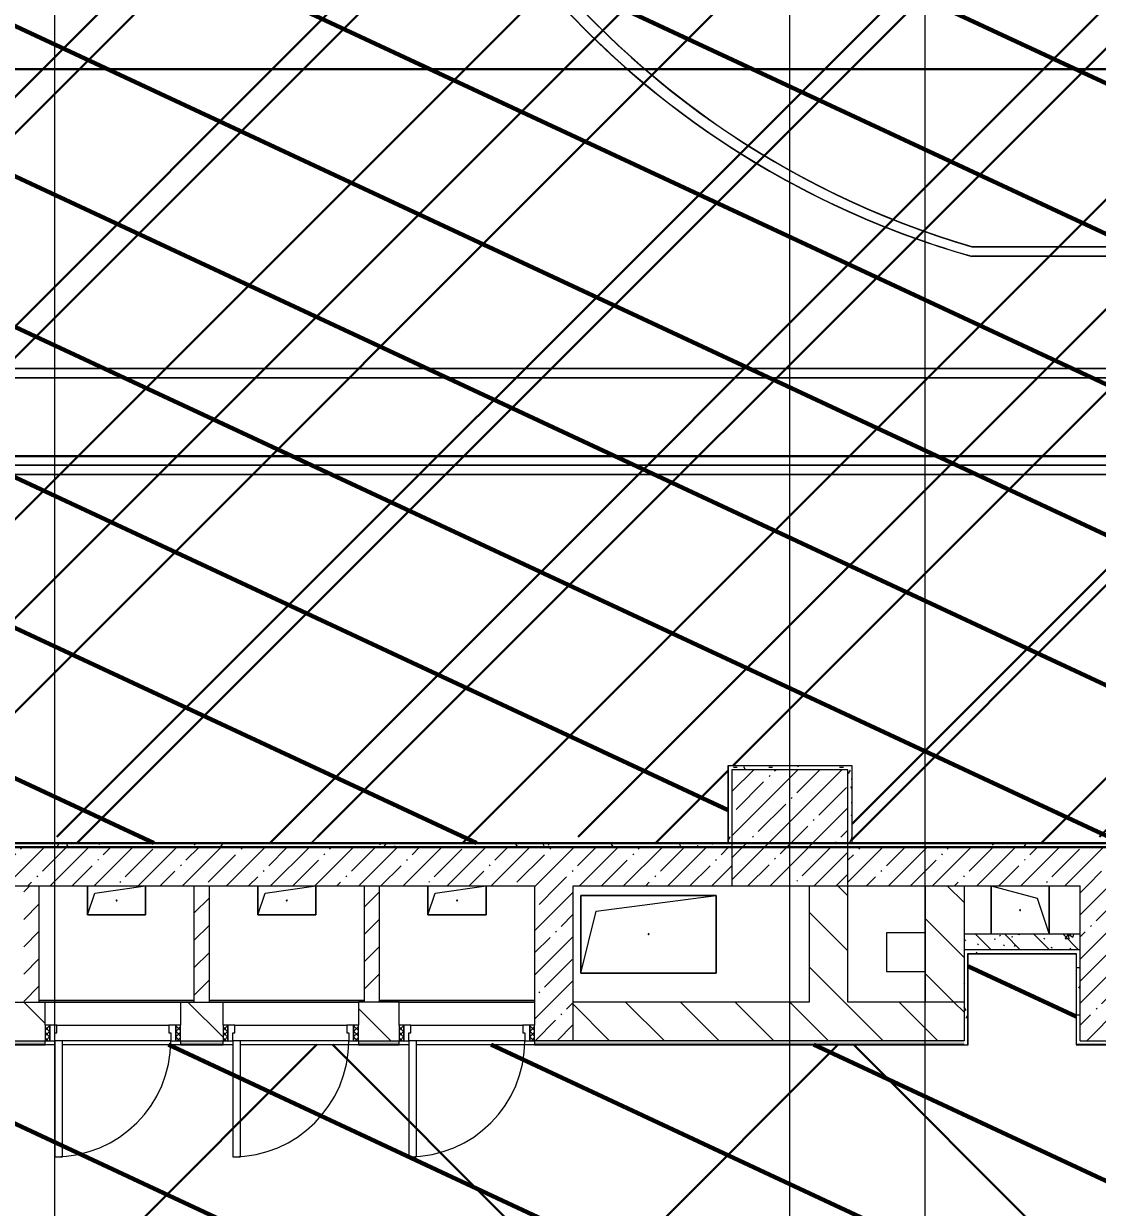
# Model space of a CAD drawing. Header units: millimetres. Extents: x -164500 to 426394, y -23753 to 102118.
# Drawn here: x 205271 to 210821, y 10038 to 16155 of the extents above; entities that cross this region are included whole.
import ezdxf
from ezdxf import colors
from ezdxf.entities.mleader import LeaderData, LeaderLine
from ezdxf.math import Vec2, Vec3

# ---------------------------------------------------------------- set-up
doc = ezdxf.new("R2010")
doc.units = ezdxf.units.MM
doc.linetypes.add('Осевая', pattern=[6350, 1270, -952.5, 3175, -952.5])
for name, color, linetype, lineweight in [('0) шлифовка', 5, 'Continuous', 60), ('5.1) Л-4  Линолеум спортзал', 140, 'Continuous', 30), ('5.3) Л-7 Линолеум 4 вып', 230, 'Continuous', 30), ('5.3) Линолем обрезка', 100, 'Continuous', 30), ('9.1) Рулон', 30, 'Continuous', 30), ('A-DOOR-2', 7, 'Continuous', 5), ('A-DOOR-FRAM-2', 7, 'Continuous', 5), ('A-FLOR', 7, 'Continuous', 9), ('A-GENM', 7, 'Continuous', 9), ('A-WALL', 7, 'Continuous', 5), ('I-WALL', 7, 'Continuous', 5), ('S-COLS', 7, 'Continuous', 9), ('S-COLS-1', 7, 'Continuous', 5), ('Оси', 7, 'Continuous', 9), ('Оси-2', 7, 'Осевая', 9)]:
    doc.layers.add(name, color=color, linetype=linetype, lineweight=lineweight)
for name, color, linetype in [('2) защита вин плитк', 6, 'Continuous'), ('3.2.1) Нал-ой пол 4 вып', 3, 'Continuous'), ('3.2.2) Нал-ой пол 4 вып', 3, 'Continuous')]:
    doc.layers.add(name, color=color, linetype=linetype)
for name, color, linetype, lineweight, true_color in [('A-DOOR-1', 7, 'Continuous', 5, 0xc0c0c0), ('A-DOOR-FRAM-1', 7, 'Continuous', 5, 0xc0c0c0), ('A-WALL-1', 9, 'Continuous', 5, 0x808080), ('A-WALL-FNSH-1', 9, 'Continuous', 5, 0x808080)]:
    doc.layers.add(name, color=color, linetype=linetype, lineweight=lineweight, true_color=true_color)
doc.styles.add('СПДС', font='ГОСТ тип А.ttf', dxfattribs={"width": 0.9})
pattern_1 = [(135, (148772.12, -0.94), (-141.42136, -141.42136), [])]
pattern_2 = [(45, (148772.12, -0.94), (-114.04925, 114.04925), []), (45, (148886.17, -0.94), (-114.04925, 114.04925), [201.612, -40.322, 6.706, -33.617])]
pattern_3 = [(45, (148772.12, -0.94), (-70.71068, 70.71068), [])]
pattern_4 = [(0, (148772.123, -0.94), (243.84, 60.96), [20.117, -162.763, 20.117, -162.763, -975.36]), (0, (148772.123, -0.94), (243.84, 60.96), [-365.76, 20.117, -345.643, 20.117, -162.763, -426.72]), (0, (148772.123, -0.94), (243.84, 60.96), [-914.4, 20.117, -101.803, 20.117, -284.683]), (120, (148863.563, 29.54), (-174.71291, 180.691634), [20.117, -162.763, 20.117, -162.763, -975.36]), (120, (148863.563, 29.54), (-174.71291, 180.691634), [-365.76, 20.117, -345.643, 20.117, -162.763, -426.72]), (120, (148863.563, 29.54), (-174.71291, 180.691634), [-914.4, 20.117, -101.803, 20.117, -284.683]), (240, (148894.043, 151.46), (-69.12709, -241.651634), [20.117, -162.763, 20.117, -162.763, -975.36]), (240, (148894.043, 151.46), (-69.12709, -241.651634), [-365.76, 20.117, -345.643, 20.117, -162.763, -426.72]), (240, (148894.043, 151.46), (-69.12709, -241.651634), [-914.4, 20.117, -101.803, 20.117, -284.683])]
pattern_5 = [(45, (148903.1, 14959), (-1347.04, 1347.04), [])]
pattern_6 = [(45, (205553.1, 26879), (-1347.04, 1347.04), [])]

# ---------------------------------------------------------------- blocks, each defined once
blk = doc.blocks.new('BSC_Колонна _Прямоугольная - 600х600-V316-Объем проектирования 2 этажа')
at = {"layer": 'S-COLS-1'}
h = blk.add_hatch(dxfattribs=at)
h.set_pattern_fill('FP_69', color=256, style=0, pattern_type=2)
h.set_pattern_definition([(45, (-60460, -12000), (-114.04925, 114.04925), []), (45, (-60345.95, -12000), (-114.04925, 114.04925), [201.613, -40.323, 6.706, -33.617])])
h.paths.add_polyline_path([(208, -300), (300, -300), (300, 300), (-300, 300), (-300, -300)])
for p, q in [((300, 300), (-300, 300)), ((-300, 300), (-300, -300)), ((300, -300), (300, 300)), ((-300, -300), (300, -300))]:
    blk.add_line(p, q, dxfattribs=at)
blk = doc.blocks.new('GM_Отверстие прямоугольное _в плите_ - Отверстие-21619835-Объем проектирования 2 этажа')
at = {"layer": 'A-GENM'}
for p, q in [((-125, 150), (125, 150)), ((125, 150), (-125, 150)), ((-62.5, 87.5), (125, 150)), ((-125, -150), (-62.5, 87.5)), ((125, -150), (-125, -150)), ((-125, -150), (125, -150))]:
    blk.add_line(p, q, dxfattribs=at)
for start, end in [(360, 180), (180, 360)]:
    blk.add_arc((0, 0), 2.5, start, end, dxfattribs=at)
blk = doc.blocks.new('GM_Отверстие прямоугольное _в плите_ - Отверстие-21620300-Объем проектирования 2 этажа')
at = {"layer": 'A-GENM'}
for p, q in [((-150, -75), (-150, 75)), ((-150, 75), (-150, -75)), ((-112.5, 37.5), (150, 75)), ((150, 75), (150, -75)), ((150, -75), (150, 75)), ((-150, -75), (-112.5, 37.5)), ((150, -75), (-150, -75)), ((-150, -75), (150, -75))]:
    blk.add_line(p, q, dxfattribs=at)
for start, end in [(360, 180), (180, 360)]:
    blk.add_arc((0, 0), 2.5, start, end, dxfattribs=at)
blk = doc.blocks.new('GM_Отверстие прямоугольное _в плите_ - Отверстие-21982021-Объем проектирования 2 этажа')
at = {"layer": 'A-GENM'}
for p, q in [((-350, -200), (-350, 200)), ((-350, 200), (350, 200)), ((350, 200), (-350, 200)), ((-350, 200), (-350, -200)), ((-270, 120), (350, 200)), ((350, 200), (350, -200)), ((350, -200), (350, 200)), ((-350, -200), (-270, 120)), ((350, -200), (-350, -200)), ((-350, -200), (350, -200))]:
    blk.add_line(p, q, dxfattribs=at)
for start, end in [(360, 180), (180, 360)]:
    blk.add_arc((0, 0), 2.5, start, end, dxfattribs=at)
blk = doc.blocks.new('*U1715')
at = {"layer": '5.3) Линолем обрезка'}
blk.add_lwpolyline([(-10250, 0), (10250, 0)], dxfattribs=at)
blk = doc.blocks.new('*U1716')
at = {"layer": '5.3) Линолем обрезка', "color": 0, "linetype": 'ByBlock', "lineweight": -2, "transparency": 16777216}
for p in [(0, 4000), (0, 2000), (0, 0)]:
    blk.add_blockref('*U1715', p, dxfattribs=at)

msp = doc.modelspace()

# ---------------------------------------------------------------- hatches: boundary and pattern name
at = {"layer": '0) шлифовка', "true_color": 0x2776bb}
h = msp.add_hatch(dxfattribs=at)
h.set_pattern_fill('ANSI31', color=152, scale=222, angle=110)
h.set_pattern_definition([(155, (205553.1, 26879), (-297.882, -638.81), [])])
h.paths.add_polyline_path([(215311.123, 26479), (214911.123, 26479), (209553.123, 26479), (208932.123, 26479), (208911.623, 26479), (208911.123, 26479), (203552.123, 26479), (203532.123, 26479), (202911.123, 26479), (197553.41, 26479), (196911.123, 26479), (191553.123, 26480), (191553.123, 26479), (191173.123, 26479), (191173.123, 23321), (191553.123, 23321), (191553.123, 22679), (191173.123, 22679), (191173.123, 17321), (191553.123, 17321), (191553.123, 16679), (191173.123, 16679), (191173.123, 12321), (191553.123, 12321), (191553.123, 11921), (194007.836, 11921), (196911.123, 11921), (196911.123, 12321), (197553.123, 12321), (197553.123, 11921), (202911.123, 11921), (202911.123, 12321), (203553.123, 12321), (203553.123, 11921), (208911.123, 11921), (208911.123, 12321), (209553.123, 12321), (209553.123, 11921), (214911.123, 11921), (214911.123, 12321), (215311.123, 12321), (215311.123, 15175), (215311.123, 16679), (214911.123, 16679), (214911.123, 17321), (215311.123, 17321), (215311.123, 22679), (214911.123, 22679), (214911.123, 23321), (215311.123, 23321), (215311.123, 24050)])
h = msp.add_hatch(dxfattribs=at)
h.set_pattern_fill('ANSI31', color=152, scale=222, angle=110)
h.set_pattern_definition([(155, (148903.1, 14959), (-297.8825, -638.811), [])])
h.paths.add_polyline_path([(224231.123, 10682.29), (223453.123, 10682.29), (223453.123, 10722.29), (224231.123, 10722.29), (224231.123, 10879), (222787.313, 10879), (222787.313, 10868.5), (222281.123, 10868.5), (222202.123, 10868.5), (222202.123, 10835), (222157.123, 10835), (222157.123, 10868.5), (215723.623, 10868.5), (215563.123, 10868.5), (215068.123, 10868.5), (210711.123, 10879), (210711.123, 10900), (210722.91, 11349), (210153.123, 11349), (210153.123, 10879), (210152.123, 10879), (210132.123, 10879), (207912.123, 10879), (196011.836, 10879), (196011.836, 10900), (193553.836, 10900), (193553.836, 10879), (191173.123, 10879), (191173.123, 10209), (187533.123, 10209), (187533.123, 10130), (187533.123, 7921), (188333.123, 7921), (188403.123, 7921), (188403.123, 8725), (188443.123, 8725), (188443.123, 7921), (189658.123, 7921), (189658.123, 8230), (189698.123, 8230), (189698.123, 7921), (197272.123, 7921), (197272.123, 8725), (197312.123, 8725), (197312.123, 7921), (198527.123, 7921), (198527.123, 8230), (198567.123, 8230), (198567.123, 7921), (206273.123, 7921), (206273.123, 8725), (206313.123, 8725), (206313.123, 7921), (207528.123, 7921), (207528.123, 8230), (207568.123, 8230), (207568.123, 7921), (214052.123, 7921), (214727.123, 7921), (220852.123, 7921), (221077.123, 7921), (223501.123, 7921), (223501.123, 8301), (224231.123, 8301), (224231.123, 9352.29), (224231.123, 9422.29), (223953.123, 9422.29), (223953.123, 9462.29), (224231.123, 9462.29)])
at = {"layer": '2) защита вин плитк'}
h = msp.add_hatch(dxfattribs=at)
h.set_pattern_fill('ANSI31', color=256, scale=600)
h.set_pattern_definition(pattern_6)
h.paths.add_polyline_path([(215311.123, 26479), (214911.123, 26479), (209553.123, 26479), (208932.123, 26479), (208911.623, 26479), (208911.123, 26479), (203552.123, 26479), (203532.123, 26479), (202911.123, 26479), (197553.41, 26479), (196911.123, 26479), (191553.123, 26480), (191553.123, 26479), (191173.123, 26479), (191173.123, 23321), (191553.123, 23321), (191553.123, 22679), (191173.123, 22679), (191173.123, 17321), (191553.123, 17321), (191553.123, 16679), (191173.123, 16679), (191173.123, 12321), (191553.123, 12321), (191553.123, 11921), (194007.836, 11921), (196911.123, 11921), (196911.123, 12321), (197553.123, 12321), (197553.123, 11921), (202911.123, 11921), (202911.123, 12321), (203553.123, 12321), (203553.123, 11921), (208911.123, 11921), (208911.123, 12321), (209553.123, 12321), (209553.123, 11921), (214911.123, 11921), (214911.123, 12321), (215311.123, 12321), (215311.123, 15175), (215311.123, 16679), (214911.123, 16679), (214911.123, 17321), (215311.123, 17321), (215311.123, 22679), (214911.123, 22679), (214911.123, 23321), (215311.123, 23321), (215311.123, 24050)])
h = msp.add_hatch(dxfattribs=at)
h.set_pattern_fill('ANSI31', color=256, scale=600)
h.set_pattern_definition(pattern_5)
h.paths.add_polyline_path([(224231.123, 10682.29), (223453.123, 10682.29), (223453.123, 10722.29), (224231.123, 10722.29), (224231.123, 10879), (222787.313, 10879), (222787.313, 10868.5), (222281.123, 10868.5), (222202.123, 10868.5), (222202.123, 10835), (222157.123, 10835), (222157.123, 10868.5), (215723.623, 10868.5), (215563.123, 10868.5), (215068.123, 10868.5), (210711.123, 10879), (210711.123, 10900), (210722.91, 11349), (210153.123, 11349), (210153.123, 10879), (210152.123, 10879), (210132.123, 10879), (207912.123, 10879), (196011.836, 10879), (196011.836, 10900), (193553.836, 10900), (193553.836, 10879), (191173.123, 10879), (191173.123, 10209), (187533.123, 10209), (187533.123, 10130), (187533.123, 7921), (188333.123, 7921), (188403.123, 7921), (188403.123, 8725), (188443.123, 8725), (188443.123, 7921), (189658.123, 7921), (189658.123, 8230), (189698.123, 8230), (189698.123, 7921), (197272.123, 7921), (197272.123, 8725), (197312.123, 8725), (197312.123, 7921), (198527.123, 7921), (198527.123, 8230), (198567.123, 8230), (198567.123, 7921), (206273.123, 7921), (206273.123, 8725), (206313.123, 8725), (206313.123, 7921), (207528.123, 7921), (207528.123, 8230), (207568.123, 8230), (207568.123, 7921), (214052.123, 7921), (214727.123, 7921), (220852.123, 7921), (221077.123, 7921), (223501.123, 7921), (223501.123, 8301), (224231.123, 8301), (224231.123, 9352.29), (224231.123, 9422.29), (223953.123, 9422.29), (223953.123, 9462.29), (224231.123, 9462.29)])
at = {"layer": '3.2.1) Нал-ой пол 4 вып'}
h = msp.add_hatch(dxfattribs=at)
h.set_pattern_fill('ANSI31', color=256, scale=600)
h.set_pattern_definition(pattern_6)
h.paths.add_polyline_path([(215311.123, 26479), (214911.123, 26479), (209553.123, 26479), (208932.123, 26479), (208911.623, 26479), (208911.123, 26479), (203552.123, 26479), (203532.123, 26479), (202911.123, 26479), (197553.41, 26479), (196911.123, 26479), (191553.123, 26480), (191553.123, 26479), (191173.123, 26479), (191173.123, 23321), (191553.123, 23321), (191553.123, 22679), (191173.123, 22679), (191173.123, 17321), (191553.123, 17321), (191553.123, 16679), (191173.123, 16679), (191173.123, 12321), (191553.123, 12321), (191553.123, 11921), (194007.836, 11921), (196911.123, 11921), (196911.123, 12321), (197553.123, 12321), (197553.123, 11921), (202911.123, 11921), (202911.123, 12321), (203553.123, 12321), (203553.123, 11921), (208911.123, 11921), (208911.123, 12321), (209553.123, 12321), (209553.123, 11921), (214911.123, 11921), (214911.123, 12321), (215311.123, 12321), (215311.123, 15175), (215311.123, 16679), (214911.123, 16679), (214911.123, 17321), (215311.123, 17321), (215311.123, 22679), (214911.123, 22679), (214911.123, 23321), (215311.123, 23321), (215311.123, 24050)])
at = {"layer": '3.2.2) Нал-ой пол 4 вып'}
h = msp.add_hatch(dxfattribs=at)
h.set_pattern_fill('ANSI31', color=256, scale=600)
h.set_pattern_definition(pattern_5)
h.paths.add_polyline_path([(224231.123, 10682.29), (223453.123, 10682.29), (223453.123, 10722.29), (224231.123, 10722.29), (224231.123, 10879), (222787.313, 10879), (222787.313, 10868.5), (222281.123, 10868.5), (222202.123, 10868.5), (222202.123, 10835), (222157.123, 10835), (222157.123, 10868.5), (215723.623, 10868.5), (215563.123, 10868.5), (215068.123, 10868.5), (210711.123, 10879), (210711.123, 10900), (210722.91, 11349), (210153.123, 11349), (210153.123, 10879), (210152.123, 10879), (210132.123, 10879), (207912.123, 10879), (196011.836, 10879), (196011.836, 10900), (193553.836, 10900), (193553.836, 10879), (191173.123, 10879), (191173.123, 10209), (187533.123, 10209), (187533.123, 10130), (187533.123, 7921), (188333.123, 7921), (188403.123, 7921), (188403.123, 8725), (188443.123, 8725), (188443.123, 7921), (189658.123, 7921), (189658.123, 8230), (189698.123, 8230), (189698.123, 7921), (197272.123, 7921), (197272.123, 8725), (197312.123, 8725), (197312.123, 7921), (198527.123, 7921), (198527.123, 8230), (198567.123, 8230), (198567.123, 7921), (206273.123, 7921), (206273.123, 8725), (206313.123, 8725), (206313.123, 7921), (207528.123, 7921), (207528.123, 8230), (207568.123, 8230), (207568.123, 7921), (214052.123, 7921), (214727.123, 7921), (220852.123, 7921), (221077.123, 7921), (223501.123, 7921), (223501.123, 8301), (224231.123, 8301), (224231.123, 9352.29), (224231.123, 9422.29), (223953.123, 9422.29), (223953.123, 9462.29), (224231.123, 9462.29)])
at = {"layer": '5.1) Л-4  Линолеум спортзал'}
h = msp.add_hatch(dxfattribs=at)
h.set_pattern_fill('ANSI31', color=256, scale=300)
h.set_pattern_definition([(45, (205553.1, 26879), (-673.52, 673.52), [])])
h.paths.add_polyline_path([(215311.123, 26510.116), (214911.123, 26478.058), (214911.123, 26878.058), (209553.123, 26878.058), (209553.123, 26479.058), (208932.123, 26510.116), (208911.623, 26510.116), (208911.123, 26878.058), (203552.123, 26878.058), (203532.123, 26510.116), (202932.123, 26499.059), (202911.123, 26878.058), (197553.41, 26878.058), (197553.41, 26499.059), (196911.123, 26478.059), (196911.123, 26877.558), (191553.123, 26878.558), (191553.123, 26510.116), (191173.123, 26510.116), (191173.123, 23352.116), (191553.123, 23352.116), (191553.123, 22710.116), (191173.123, 22710.116), (191173.123, 17352.116), (191553.123, 17352.116), (191553.123, 16710.116), (191173.123, 16710.116), (191173.123, 12352.116), (191553.123, 12352.116), (191553.123, 11952.116), (194007.836, 11952.116), (196911.123, 11952.116), (196911.123, 12352.116), (197553.123, 12352.116), (197553.123, 11952.116), (202911.123, 11952.116), (202911.123, 12352.116), (203553.123, 12352.116), (203553.123, 11952.116), (208911.123, 11952.116), (208911.123, 12352.116), (209553.123, 12352.116), (209553.123, 11952.116), (214911.123, 11952.116), (214911.123, 12352.116), (215311.123, 12352.116), (215311.123, 15206.116), (215311.123, 16710.116), (214911.123, 16710.116), (214911.123, 17352.116), (215311.123, 17352.116), (215311.123, 22710.116), (214911.123, 22710.116), (214911.123, 23352.116), (215311.123, 23352.116), (215311.123, 24081.116)])
at = {"layer": '5.3) Л-7 Линолеум 4 вып'}
h = msp.add_hatch(dxfattribs=at)
h.set_pattern_fill('ANSI37', color=256, scale=600)
h.set_pattern_definition([(45, (148903.1, 14959), (-1347.04, 1347.04), []), (135, (148903.1, 14959), (-1347.04, -1347.04), [])])
h.paths.add_polyline_path([(224231.123, 10682.29), (223453.123, 10682.29), (223453.123, 10722.29), (224231.123, 10722.29), (224231.123, 10879), (222787.313, 10879), (222787.313, 10868.5), (222281.123, 10868.5), (222202.123, 10868.5), (222202.123, 10835), (222157.123, 10835), (222157.123, 10868.5), (215723.623, 10868.5), (215563.123, 10868.5), (215068.123, 10868.5), (210711.123, 10879), (210711.123, 10900), (210722.91, 11349), (210153.123, 11349), (210153.123, 10879), (210152.123, 10879), (210132.123, 10879), (207912.123, 10879), (196011.836, 10879), (196011.836, 10900), (193553.836, 10900), (193553.836, 10879), (191173.123, 10879), (191173.123, 10209), (187533.123, 10209), (187533.123, 10130), (187533.123, 7921), (188333.123, 7921), (188403.123, 7921), (188403.123, 8725), (188443.123, 8725), (188443.123, 7921), (189658.123, 7921), (189658.123, 8230), (189698.123, 8230), (189698.123, 7921), (197272.123, 7921), (197272.123, 8725), (197312.123, 8725), (197312.123, 7921), (198527.123, 7921), (198527.123, 8230), (198567.123, 8230), (198567.123, 7921), (206273.123, 7921), (206273.123, 8725), (206313.123, 8725), (206313.123, 7921), (207528.123, 7921), (207528.123, 8230), (207568.123, 8230), (207568.123, 7921), (214052.123, 7921), (214727.123, 7921), (220852.123, 7921), (221077.123, 7921), (223501.123, 7921), (223501.123, 8301), (224231.123, 8301), (224231.123, 9352.29), (224231.123, 9422.29), (223953.123, 9422.29), (223953.123, 9462.29), (224231.123, 9462.29)])
at = {"layer": '5.3) Линолем обрезка', "transparency": 33554646}
h = msp.add_hatch(dxfattribs=at)
h.set_pattern_fill('ANSI31', color=5, scale=222)
h.set_pattern_definition([(45, (205553.1, 26879), (-498.404, 498.404), [])])
h.paths.add_polyline_path([(211673.123, 13920.058), (191173.123, 13920.058), (191173.123, 12320.058), (191553.123, 12320.058), (191553.123, 11920.058), (196911.123, 11920.058), (196911.123, 12320.058), (197553.123, 12320.058), (197553.123, 11920.058), (202911.123, 11920.058), (202911.123, 12320.058), (203553.123, 12320.058), (203553.123, 11920.058), (208911.123, 11920.058), (208911.123, 12320.058), (209553.123, 12320.058), (209553.123, 11920.058), (211673.123, 11920.058)])
h.paths.add_polyline_path([(211673.123, 15920.058), (191173.123, 15920.058), (191173.123, 13920.058), (211673.123, 13920.058)])
h.paths.add_polyline_path([(211673.123, 17920.058), (191173.123, 17920.058), (191173.123, 17320.058), (191553.123, 17320.058), (191553.123, 16678.058), (191173.123, 16678.058), (191173.123, 15920.058), (211673.123, 15920.058)])
h.paths.add_polyline_path([(211673.123, 19920.058), (191173.123, 19920.058), (191173.123, 17920.058), (211673.123, 17920.058)])
h.paths.add_polyline_path([(211673.123, 21920.058), (191173.123, 21920.058), (191173.123, 19920.058), (211673.123, 19920.058)])
h.paths.add_polyline_path([(211673.123, 23920.058), (191173.123, 23920.058), (191173.123, 23320.058), (191553.123, 23320.058), (191553.123, 22678.059), (191173.123, 22678.059), (191173.123, 21920.058), (211673.123, 21920.058)])
h.paths.add_polyline_path([(211673.123, 25920.058), (191173.123, 25920.058), (191173.123, 23920.058), (211673.123, 23920.058)])
h.paths.add_polyline_path([(211673.123, 26878.058), (209553.123, 26878.058), (209553.123, 26528.058), (209553.123, 26478.058), (208932.123, 26478.058), (208912.123, 26478.058), (208911.123, 26478.058), (208911.123, 26479.058), (208911.123, 26499.058), (208911.123, 26878.058), (203553.123, 26878.058), (203553.123, 26499.059), (203553.123, 26479.059), (203553.123, 26478.059), (203532.123, 26478.059), (202911.123, 26478.059), (202911.123, 26528.059), (202911.123, 26878.058), (197553.41, 26878.058), (197553.41, 26528.059), (197553.41, 26478.059), (196911.123, 26478.059), (196911.123, 26878.058), (191553.123, 26878.058), (191553.123, 26478.058), (191173.123, 26478.058), (191173.123, 25920.058), (211673.123, 25920.058)])
at = {"layer": 'A-DOOR-2'}
h = msp.add_hatch(dxfattribs=at)
h.set_pattern_fill('FP_121', color=256, angle=180, style=0, pattern_type=2)
h.set_pattern_definition([(315, (203793.212, 10834.374), (14.14214, 14.14214), []), (45, (203793.212, 10834.374), (-14.14214, 14.14214), [])])
h.paths.add_polyline_path([(205382.123, 10899.059), (205407.123, 10899.059), (205407.123, 10979.059), (205382.123, 10979.059), (205382.123, 10951.966)])
h = msp.add_hatch(dxfattribs=at)
h.set_pattern_fill('FP_121', color=256, angle=180, style=0, pattern_type=2)
h.set_pattern_definition([(315, (204713.212, 10834.374), (14.14214, 14.14214), []), (45, (204713.212, 10834.374), (-14.14214, 14.14214), [])])
h.paths.add_polyline_path([(206302.123, 10899.059), (206327.123, 10899.059), (206327.123, 10979.059), (206302.123, 10979.059), (206302.123, 10951.966)])
h = msp.add_hatch(dxfattribs=at)
h.set_pattern_fill('FP_121', color=256, angle=180, style=0, pattern_type=2)
h.set_pattern_definition([(315, (205623.212, 10834.374), (14.14214, 14.14214), []), (45, (205623.212, 10834.374), (-14.14214, 14.14214), [])])
h.paths.add_polyline_path([(207212.123, 10899.059), (207237.123, 10900.512), (207237.123, 10979.059), (207212.123, 10979.059), (207212.123, 10916.914)])
at = {"layer": 'A-DOOR-FRAM-2'}
h = msp.add_hatch(dxfattribs=at)
h.set_pattern_fill('FP_122', color=256, angle=180, style=0, pattern_type=2)
h.set_pattern_definition([(225, (205916.007, 10834.374), (14.1421, -14.1421), []), (315, (205916.007, 10834.374), (14.1421, 14.1421), [])])
h.paths.add_polyline_path([(206082.123, 10899.059), (206082.123, 10979.059), (206057.123, 10979.059), (206057.123, 10899.059)])
h = msp.add_hatch(dxfattribs=at)
h.set_pattern_fill('FP_122', color=256, angle=180, style=0, pattern_type=2)
h.set_pattern_definition([(225, (206836.007, 10834.374), (14.1421, -14.1421), []), (315, (206836.007, 10834.374), (14.1421, 14.1421), [])])
h.paths.add_polyline_path([(207002.123, 10899.059), (207002.123, 10979.059), (206977.123, 10979.059), (206977.123, 10899.059)])
h = msp.add_hatch(dxfattribs=at)
h.set_pattern_fill('FP_122', color=256, angle=180, style=0, pattern_type=2)
h.set_pattern_definition([(225, (207746.007, 10834.374), (14.1421, -14.1421), []), (315, (207746.007, 10834.374), (14.1421, 14.1421), [])])
h.paths.add_polyline_path([(207912.123, 10899.059), (207912.123, 10979.059), (207887.123, 10979.059), (207887.123, 10899.059)])
at = {"layer": 'I-WALL'}
h = msp.add_hatch(dxfattribs=at)
h.set_pattern_fill('FP_191', color=256, style=0, pattern_type=2)
h.set_pattern_definition(pattern_4)
h.paths.add_polyline_path([(208932.123, 11919.058), (208932.123, 12319.058), (208912.123, 12318.984), (208912.123, 11919.058)])
h = msp.add_hatch(dxfattribs=at)
h.set_pattern_fill('FP_191', color=256, style=0, pattern_type=2)
h.set_pattern_definition(pattern_4)
h.paths.add_polyline_path([(208939.74, 12299.058), (209552.123, 12299.058), (209552.123, 12319.058), (208932.123, 12319.058), (208932.123, 12299.058)])
h = msp.add_hatch(dxfattribs=at)
h.set_pattern_fill('FP_191', color=256, style=0, pattern_type=2)
h.set_pattern_definition(pattern_4)
h.paths.add_polyline_path([(209532.123, 11899.058), (209552.123, 11900.54), (209552.123, 11919.058), (209533.616, 11900.551)])
h.paths.add_polyline_path([(209532.123, 11899.058), (209552.123, 11920.058), (209552.123, 12299.058), (209532.123, 12299.058), (209532.123, 11900.671)])
h = msp.add_hatch(dxfattribs=at)
h.set_pattern_fill('FP_1', color=256, style=0, pattern_type=2)
h.set_pattern_definition(pattern_2)
h.paths.add_polyline_path([(209932.123, 11699.058), (214932.123, 11699.058), (214932.123, 11899.058), (209532.123, 11898.984), (209532.123, 11699.058), (209866.743, 11699.058)])
h.paths.add_polyline_path([(208871.158, 11699.058), (208932.123, 11699.058), (208932.123, 11899.058), (203532.123, 11899.058), (203532.123, 11699.058), (208112.123, 11699.058)])
h = msp.add_hatch(dxfattribs=at)
h.set_pattern_fill('FP_191', color=256, style=0, pattern_type=2)
h.set_pattern_definition(pattern_4)
h.paths.add_polyline_path([(204534.752, 11899.058), (208932.123, 11899.058), (208911.123, 11919.058), (203553.123, 11919.058), (203552.123, 11899.058), (204472.123, 11899.058)])
h.paths.add_polyline_path([(208932.123, 11899.058), (208932.123, 11919.058), (208912.123, 11919.058)])
h = msp.add_hatch(dxfattribs=at)
h.set_pattern_fill('FP_191', color=256, style=0, pattern_type=2)
h.set_pattern_definition(pattern_4)
h.paths.add_polyline_path([(214932.123, 11899.058), (214932.123, 11919.058), (214914.119, 11917.063)])
h.paths.add_polyline_path([(214932.123, 11899.058), (214911.123, 11919.058), (209552.123, 11919.058), (209552.123, 11899.058), (214778.422, 11899.058)])
h = msp.add_hatch(dxfattribs=at)
h.set_pattern_fill('FP_22', color=256, style=0, pattern_type=2)
h.set_pattern_definition(pattern_3)
h.paths.add_polyline_path([(205351.363, 11099.059), (205351.363, 11699.058), (205271.363, 11699.058), (205271.363, 11099.059)])
h = msp.add_hatch(dxfattribs=at)
h.set_pattern_fill('FP_22', color=256, style=0, pattern_type=2)
h.set_pattern_definition(pattern_3)
h.paths.add_polyline_path([(206231.363, 11099.059), (206231.363, 11699.058), (206151.363, 11699.058), (206151.363, 11099.059)])
h = msp.add_hatch(dxfattribs=at)
h.set_pattern_fill('FP_22', color=256, style=0, pattern_type=2)
h.set_pattern_definition(pattern_3)
h.paths.add_polyline_path([(207111.363, 11099.059), (207111.363, 11699.058), (207031.363, 11699.058), (207031.363, 11099.059)])
h = msp.add_hatch(dxfattribs=at)
h.set_pattern_fill('FP_1', color=256, style=0, pattern_type=2)
h.set_pattern_definition(pattern_2)
h.paths.add_polyline_path([(208112.123, 10899.059), (208112.123, 11699.058), (207912.123, 11699.058), (207912.123, 10899.059)])
h = msp.add_hatch(dxfattribs=at)
h.set_pattern_fill('FP_23', color=256, style=0, pattern_type=2)
h.set_pattern_definition(pattern_1)
h.paths.add_polyline_path([(209332.123, 11099.059), (209532.123, 11099.059), (209532.123, 11699.058), (209332.123, 11699.058), (209332.123, 11199.059)])
h = msp.add_hatch(dxfattribs=at)
h.set_pattern_fill('FP_23', color=256, style=0, pattern_type=2)
h.set_pattern_definition(pattern_1)
h.paths.add_polyline_path([(209991.929, 11099.059), (210132.123, 11099.059), (210132.123, 11699.058), (209932.123, 11699.058), (209932.123, 11099.059)])
h = msp.add_hatch(dxfattribs=at)
h.set_pattern_fill('FP_1', color=256, style=0, pattern_type=2)
h.set_pattern_definition(pattern_2)
h.paths.add_polyline_path([(210732.123, 10899.059), (210932.123, 10899.059), (210932.123, 11699.058), (210732.123, 11699.058), (210732.123, 11099.059)])
h = msp.add_hatch(dxfattribs=at)
h.set_pattern_fill('FP_41', color=256, style=0, pattern_type=2)
h.set_pattern_definition([(135, (148772.12, -0.94), (-150.8683, -150.8683), [213.36, -35.56, 7.112, -35.56]), (135, (148772.12, 149.83), (-150.8683, -150.8683), []), (50, (148772.12, -0.94), (255.0577, -22.3145), [26.67, -293.37]), (355, (148772.12, -0.94), (-49.3404, 267.4791), [21.336, -234.696]), (100.451, (148793.38, -2.8), (205.7195, 245.1636), [22.666, -249.326]), (46.184, (148772.12, 70.18), (379.511, -58.86), [40.005, -440.055]), (96.636, (148803.75, 65.27), (332.3634, 346.399), [33.999, -373.989]), (351.184, (148772.12, 70.18), (332.3669, 346.3953), [32.004, -352.044]), (21, (148807.68, 52.4), (212.2602, -143.1711), [26.67, -293.37]), (326, (148807.68, 52.4), (86.5224, 257.8632), [21.336, -234.696]), (71.451, (148825.37, 40.47), (298.78395, 114.6901), [22.666, -249.326]), (37.5, (148772.12, -0.94), (4.32385, 118.37751), [6.706, -225.146, 6.706, -231.546, -235.585]), (37.5, (148772.12, -0.94), (4.32385, 118.37751), [-470.103, 6.706, -228.879]), (7.5, (148772.12, -0.94), (93.54758, 140.2533), [6.706, -129.134, 6.706, -219.812, -89.789]), (7.5, (148772.12, -0.94), (93.54758, 140.2533), [-362.356, 6.706, -83.083]), (327.5, (148692.82, -0.94), (189.82734, -8.02019), [6.706, -82.194, 6.706, -270.662, -368.046]), (327.5, (148692.82, -0.94), (189.82734, -8.02019), [-366.268, 6.706, -361.34]), (317.5, (148657.26, -0.94), (207.38114, 35.59764), [6.706, -108.864, 6.706, -177.495, -261.366]), (317.5, (148657.26, -0.94), (207.38114, 35.59764), [-299.771, 6.706, -254.66])])
h.paths.add_polyline_path([(210132.123, 11369.058), (210732.123, 11369.058), (210732.123, 11449.058), (210132.123, 11449.058)])
h = msp.add_hatch(dxfattribs=at)
h.set_pattern_fill('FP_191', color=256, style=0, pattern_type=2)
h.set_pattern_definition(pattern_4)
h.paths.add_polyline_path([(210132.123, 11369.058), (210152.123, 11349.058), (210152.123, 11369.058)])
h.paths.add_polyline_path([(210152.123, 10879.059), (210151.171, 11349.058), (210132.123, 11366.3), (210132.123, 10879.059)])
h = msp.add_hatch(dxfattribs=at)
h.set_pattern_fill('FP_191', color=256, style=0, pattern_type=2)
h.set_pattern_definition(pattern_4)
h.paths.add_polyline_path([(210152.123, 11349.058), (210711.123, 11349.058), (210732.123, 11369.058), (210152.123, 11369.058), (210152.123, 11361.728)])
h.paths.add_polyline_path([(210712.123, 11349.058), (210732.123, 11349.058), (210732.123, 11369.058), (210723.234, 11360.17)])
h = msp.add_hatch(dxfattribs=at)
h.set_pattern_fill('FP_191', color=256, style=0, pattern_type=2)
h.set_pattern_definition(pattern_4)
h.paths.add_polyline_path([(210732.123, 10899.059), (210732.123, 11349.058), (210712.123, 11349.023), (210712.123, 10899.059)])
h = msp.add_hatch(dxfattribs=at)
h.set_pattern_fill('FP_23', color=256, style=0, pattern_type=2)
h.set_pattern_definition(pattern_1)
h.paths.add_polyline_path([(209732.123, 10899.059), (209932.123, 10899.059), (209932.123, 11099.059), (208112.123, 11099.059), (208112.123, 10899.059), (209593.892, 10899.059)])
h.paths.add_polyline_path([(197307.408, 10899.059), (200482.123, 10899.059), (200482.123, 11099.059), (196032.836, 11099.059), (196032.836, 10899.059)])
h.paths.add_polyline_path([(200682.123, 10899.059), (204272.123, 10899.059), (204272.123, 11099.059), (200682.123, 11099.059)])
h.paths.add_polyline_path([(205172.123, 10899.059), (205382.123, 10899.059), (205382.123, 11099.059), (205172.123, 11099.059), (205172.123, 10939.756)])
h.paths.add_polyline_path([(206082.123, 10899.059), (206302.123, 10899.059), (206302.123, 11099.059), (206082.123, 11099.059), (206082.123, 10979.059)])
h.paths.add_polyline_path([(207212.123, 10899.059), (207212.123, 11099.059), (207002.123, 11099.059), (207002.123, 10899.059)])
h = msp.add_hatch(dxfattribs=at)
h.set_pattern_fill('FP_23', color=256, style=0, pattern_type=2)
h.set_pattern_definition(pattern_1)
h.paths.add_polyline_path([(209932.123, 10899.059), (210132.123, 10899.059), (210132.123, 11099.059), (209932.123, 11099.059), (209932.123, 11038.021)])
h = msp.add_hatch(dxfattribs=at)
h.set_pattern_fill('FP_191', color=256, style=0, pattern_type=2)
h.set_pattern_definition(pattern_4)
h.paths.add_polyline_path([(209732.123, 10879.059), (210132.123, 10879.059), (210132.123, 10899.059), (207912.123, 10899.059), (207912.123, 10879.059), (209593.892, 10879.059)])
h.paths.add_polyline_path([(207111.363, 10879.059), (207212.123, 10879.059), (207212.123, 10899.059), (207002.123, 10899.059), (207002.123, 10879.059), (207031.363, 10879.059)])
h.paths.add_polyline_path([(206302.123, 10879.059), (206302.123, 10899.059), (206082.123, 10899.059), (206082.123, 10879.059), (206231.363, 10879.059)])
h.paths.add_polyline_path([(201643.814, 10879.059), (204472.123, 10879.059), (204472.123, 10899.059), (196012.836, 10899.059), (196012.836, 10879.059), (200911.202, 10879.059)])
h.paths.add_polyline_path([(205172.123, 10879.059), (205382.123, 10879.059), (205382.123, 10899.059), (205172.123, 10899.059)])
h = msp.add_hatch(dxfattribs=at)
h.set_pattern_fill('FP_191', color=256, style=0, pattern_type=2)
h.set_pattern_definition(pattern_4)
h.paths.add_polyline_path([(212032.123, 10879.059), (215532.123, 10879.059), (215532.122, 10899.058), (210712.123, 10898.254), (210712.123, 10879.059), (211952.123, 10879.059)])

# ---------------------------------------------------------------- linework, layer by layer
at = {"layer": '5.3) Линолем обрезка'}
msp.add_lwpolyline([(191152.123, 11899.058), (215332.123, 11899.058), (215332.123, 26878.058), (191152.123, 26878.058)], close=True, dxfattribs=at)
at = {"layer": 'A-DOOR-1'}
for p, q in [((205472.123, 10899.059), (205432.123, 10899.059)), ((205432.123, 10899.059), (205432.123, 10299.059)), ((205472.123, 10299.059), (205472.123, 10899.059)), ((206392.123, 10899.059), (206352.123, 10899.059)), ((206352.123, 10899.059), (206352.123, 10299.059)), ((206392.123, 10299.059), (206392.123, 10899.059)), ((207302.123, 10899.059), (207262.123, 10899.059)), ((207262.123, 10899.059), (207262.123, 10299.059)), ((207302.123, 10299.059), (207302.123, 10899.059)), ((205432.123, 10299.059), (205472.123, 10299.059)), ((206352.123, 10299.059), (206392.123, 10299.059)), ((207262.123, 10299.059), (207302.123, 10299.059))]:
    msp.add_line(p, q, dxfattribs=at)
for centre in [(205432.123, 10899.059), (206352.123, 10899.059), (207262.123, 10899.059)]:
    msp.add_arc(centre, 600, 270, 0, dxfattribs=at)
at = {"layer": 'A-DOOR-FRAM-1'}
for p, q in [((205407.123, 10979.059), (205382.123, 10979.059)), ((205382.123, 10979.059), (205382.123, 10899.059)), ((205442.123, 10979.059), (205407.123, 10979.059)), ((205407.123, 10979.059), (205407.123, 10899.059)), ((205407.123, 10899.059), (205407.123, 10979.059)), ((205442.123, 10939.059), (205442.123, 10979.059)), ((205442.123, 10979.059), (206022.123, 10979.059)), ((206057.123, 10979.059), (206022.123, 10979.059)), ((206022.123, 10979.059), (206022.123, 10939.059)), ((206057.123, 10899.059), (206057.123, 10979.059)), ((206057.123, 10979.059), (206057.123, 10899.059)), ((206082.123, 10979.059), (206057.123, 10979.059)), ((206082.123, 10899.059), (206082.123, 10979.059)), ((206327.123, 10979.059), (206302.123, 10979.059)), ((206302.123, 10979.059), (206302.123, 10899.059)), ((206362.123, 10979.059), (206327.123, 10979.059)), ((206327.123, 10979.059), (206327.123, 10899.059)), ((206327.123, 10899.059), (206327.123, 10979.059)), ((206362.123, 10939.059), (206362.123, 10979.059)), ((206362.123, 10979.059), (206942.123, 10979.059)), ((206977.123, 10979.059), (206942.123, 10979.059)), ((206942.123, 10979.059), (206942.123, 10939.059)), ((206977.123, 10899.059), (206977.123, 10979.059)), ((206977.123, 10979.059), (206977.123, 10899.059)), ((207002.123, 10979.059), (206977.123, 10979.059)), ((207002.123, 10899.059), (207002.123, 10979.059)), ((207237.123, 10979.059), (207212.123, 10979.059)), ((207212.123, 10979.059), (207212.123, 10899.059)), ((207272.123, 10979.059), (207237.123, 10979.059)), ((207237.123, 10979.059), (207237.123, 10899.059)), ((207237.123, 10899.059), (207237.123, 10979.059)), ((207272.123, 10939.059), (207272.123, 10979.059)), ((207272.123, 10979.059), (207852.123, 10979.059)), ((207887.123, 10979.059), (207852.123, 10979.059)), ((207852.123, 10979.059), (207852.123, 10939.059)), ((207887.123, 10899.059), (207887.123, 10979.059)), ((207887.123, 10979.059), (207887.123, 10899.059)), ((207912.123, 10979.059), (207887.123, 10979.059)), ((207912.123, 10899.059), (207912.123, 10979.059)), ((205382.123, 10899.059), (205407.123, 10899.059)), ((205407.123, 10899.059), (205432.123, 10899.059)), ((205432.123, 10899.059), (205432.123, 10939.059)), ((205432.123, 10939.059), (205442.123, 10939.059)), ((206032.123, 10899.059), (205472.123, 10899.059)), ((206022.123, 10939.059), (206032.123, 10939.059)), ((206032.123, 10939.059), (206032.123, 10899.059)), ((206032.123, 10899.059), (206057.123, 10899.059)), ((206057.123, 10899.059), (206082.123, 10899.059)), ((206302.123, 10899.059), (206327.123, 10899.059)), ((206327.123, 10899.059), (206352.123, 10899.059)), ((206352.123, 10899.059), (206352.123, 10939.059)), ((206352.123, 10939.059), (206362.123, 10939.059)), ((206952.123, 10899.059), (206392.123, 10899.059)), ((206942.123, 10939.059), (206952.123, 10939.059)), ((206952.123, 10939.059), (206952.123, 10899.059)), ((206952.123, 10899.059), (206977.123, 10899.059)), ((206977.123, 10899.059), (207002.123, 10899.059)), ((207212.123, 10899.059), (207237.123, 10899.059)), ((207237.123, 10899.059), (207262.123, 10899.059)), ((207262.123, 10899.059), (207262.123, 10939.059)), ((207262.123, 10939.059), (207272.123, 10939.059)), ((207862.123, 10899.059), (207302.123, 10899.059)), ((207852.123, 10939.059), (207862.123, 10939.059)), ((207862.123, 10939.059), (207862.123, 10899.059)), ((207862.123, 10899.059), (207887.123, 10899.059)), ((207887.123, 10899.059), (207912.123, 10899.059))]:
    msp.add_line(p, q, dxfattribs=at)
at = {"layer": 'A-FLOR'}
for p, q in [((210172.432, 15002.831), (212862.123, 15002.831)), ((210172.432, 15001.889), (212862.123, 15001.889)), ((212862.123, 14952.831), (210172.432, 14952.831)), ((212862.123, 14951.889), (210172.432, 14951.889)), ((212912.123, 14324.384), (193555.75, 14324.384)), ((212912.123, 14323.443), (193555.75, 14323.443)), ((203258.937, 14374.384), (212862.123, 14374.384)), ((203258.937, 14373.443), (212862.123, 14373.443)), ((213412.123, 13824.384), (193055.75, 13824.384)), ((193105.75, 13874.384), (213362.123, 13874.384)), ((193105.75, 13873.443), (213362.123, 13873.443)), ((213412.123, 13823.443), (193055.75, 13823.443)), ((209532.123, 12320), (208932.123, 12320)), ((209532.123, 12319.058), (208932.123, 12319.058)), ((209932.123, 11457), (209732.123, 11457)), ((209732.123, 11457), (209732.123, 11257)), ((209932.123, 11456.059), (209732.123, 11456.059)), ((209732.123, 11456.059), (209732.123, 11256.059)), ((210152.123, 11350), (210711.123, 11350)), ((210152.123, 11349.058), (210711.123, 11349.058)), ((210711.123, 11350), (210711.123, 10900)), ((210711.123, 11349.058), (210711.123, 10899.059)), ((209732.123, 11257), (209932.123, 11257)), ((209732.123, 11256.059), (209932.123, 11256.059)), ((205351.363, 11108), (206151.363, 11108)), ((205351.363, 11107.059), (206151.363, 11107.059)), ((206231.363, 11108), (207031.363, 11108)), ((206231.363, 11107.059), (207031.363, 11107.059)), ((207111.363, 11108), (207912.123, 11108)), ((207111.363, 11107.059), (207912.123, 11107.059)), ((207912.123, 11108), (207912.123, 11100)), ((207912.123, 11107.059), (207912.123, 11099.059))]:
    msp.add_line(p, q, dxfattribs=at)
for centre, radius, start, end in [((211427.107, 19382.831), 4604.249, 105.8133101, 254.1866899), ((211427.107, 19381.889), 4604.249, 105.8133101, 254.1866899), ((211456.647, 19382.831), 4564.385, 106.3411195, 253.6588805), ((211456.647, 19381.889), 4564.385, 106.3411195, 253.6588805), ((211427.107, 19381.889), 4604.249, 197.8048056, 224.512014), ((211456.647, 19382.831), 4564.385, 223.5940313, 250.6523956), ((211456.647, 19381.889), 4564.385, 223.5940313, 250.6523956), ((211427.107, 19382.831), 4604.249, 224.512014, 251.2192223), ((211427.107, 19381.889), 4604.249, 224.512014, 251.2192223), ((211456.647, 19382.831), 4564.385, 250.6523956, 253.6588805), ((211456.647, 19381.889), 4564.385, 250.6523956, 253.6588805), ((211427.107, 19382.831), 4604.249, 251.2192223, 254.1866899), ((211427.107, 19381.889), 4604.249, 251.2192223, 254.1866899)]:
    msp.add_arc(centre, radius, start, end, dxfattribs=at)
at = {"layer": 'A-WALL'}
for p, q in [((208912.123, 12319.058), (208912.123, 11919.058)), ((209552.123, 12319.058), (209552.123, 11919.058)), ((203552.123, 11919.058), (208912.123, 11919.058)), ((209532.123, 11899.058), (214932.123, 11899.058)), ((210152.123, 10878.059), (210152.123, 11349.058)), ((205172.123, 11099.059), (205382.123, 11099.059)), ((206082.123, 11099.059), (206302.123, 11099.059)), ((205172.123, 10899.059), (205382.123, 10899.059)), ((206082.123, 10899.059), (206302.123, 10899.059)), ((207002.123, 10899.059), (207212.123, 10899.059)), ((210132.123, 10899.059), (207912.123, 10899.059)), ((210132.123, 10878.059), (210132.123, 10879.059))]:
    msp.add_line(p, q, dxfattribs=at)
at = {"layer": 'A-WALL-1'}
for p, q in [((209552.123, 12319.058), (208912.123, 12319.058)), ((208932.123, 11899.058), (203532.123, 11899.058)), ((204472.123, 11699.058), (207912.123, 11699.058)), ((205351.363, 11099.059), (205351.363, 11699.058)), ((206151.363, 11699.058), (206151.363, 11099.059)), ((206231.363, 11099.059), (206231.363, 11699.058)), ((207031.363, 11699.058), (207031.363, 11099.059)), ((207111.363, 11099.059), (207111.363, 11699.058)), ((207912.123, 11699.058), (207912.123, 10979.059)), ((208112.123, 10899.059), (208112.123, 11699.058)), ((208112.123, 11699.058), (208932.123, 11699.058)), ((209332.123, 11699.058), (209332.123, 11099.059)), ((209532.123, 11099.059), (209532.123, 11699.058)), ((209532.123, 11699.058), (210732.123, 11699.058)), ((209932.123, 11699.058), (209932.123, 11099.059)), ((210132.123, 11699.058), (210132.123, 10899.059)), ((210732.123, 10899.059), (210732.123, 11699.058)), ((210732.123, 11449.058), (210132.123, 11449.058)), ((210732.123, 11369.058), (210132.123, 11369.058)), ((210711.123, 11349.058), (210712.123, 11349.058)), ((210712.123, 11349.058), (210712.123, 10879.059)), ((205382.123, 10979.059), (205382.123, 11099.059)), ((206082.123, 11099.059), (206082.123, 10979.059)), ((206302.123, 10979.059), (206302.123, 11099.059)), ((207212.123, 11099.059), (207002.123, 11099.059)), ((207002.123, 11099.059), (207002.123, 10979.059)), ((207212.123, 10979.059), (207212.123, 11099.059)), ((209332.123, 11099.059), (208112.123, 11099.059)), ((210132.123, 11099.059), (209532.123, 11099.059)), ((205382.123, 10879.059), (205382.123, 10899.059)), ((206082.123, 10899.059), (206082.123, 10879.059)), ((206302.123, 10879.059), (206302.123, 10899.059)), ((207002.123, 10899.059), (207002.123, 10879.059)), ((207212.123, 10879.059), (207212.123, 10899.059)), ((207912.123, 10899.059), (207912.123, 10879.059)), ((210732.123, 10899.059), (215532.123, 10899.059)), ((210132.123, 10878.059), (210152.123, 10878.059))]:
    msp.add_line(p, q, dxfattribs=at)
at = {"layer": 'A-WALL-FNSH-1'}
for p, q in [((209553.123, 12320.058), (208911.123, 12320.058)), ((208911.123, 12320.058), (208911.123, 11920.058)), ((209553.123, 11920.058), (209553.123, 12320.058)), ((208911.123, 11920.058), (203552.123, 11920.058)), ((209552.123, 11919.058), (214899.108, 11919.058)), ((214911.123, 11920.058), (209553.123, 11920.058)), ((210153.123, 11348.058), (210711.123, 11348.058)), ((210153.123, 10878.059), (210153.123, 11348.058)), ((210711.123, 10899.059), (210711.123, 10878.059)), ((205382.123, 10879.059), (205172.123, 10879.059)), ((205172.123, 10878.059), (205382.123, 10878.059)), ((205382.123, 10878.059), (205382.123, 10879.059)), ((206302.123, 10879.059), (206082.123, 10879.059)), ((206082.123, 10879.059), (206082.123, 10878.059)), ((206082.123, 10878.059), (206302.123, 10878.059)), ((206302.123, 10878.059), (206302.123, 10879.059)), ((207212.123, 10879.059), (207002.123, 10879.059)), ((207002.123, 10879.059), (207002.123, 10878.059)), ((207002.123, 10878.059), (207212.123, 10878.059)), ((207212.123, 10878.059), (207212.123, 10879.059)), ((210132.123, 10879.059), (207912.123, 10879.059)), ((207912.123, 10879.059), (207912.123, 10878.059)), ((207912.123, 10878.059), (210132.123, 10878.059)), ((210152.123, 10878.059), (210153.123, 10878.059)), ((210711.123, 10878.059), (215068.123, 10878.059)), ((215068.123, 10879.059), (210712.123, 10879.059))]:
    msp.add_line(p, q, dxfattribs=at)
at = {"layer": 'I-WALL'}
for p, q in [((205382.123, 11099.059), (206082.123, 11099.059)), ((206302.123, 11099.059), (207002.123, 11099.059)), ((207212.123, 11099.059), (207912.123, 11099.059)), ((205382.123, 10879.059), (205432.123, 10879.059)), ((205432.123, 10878.059), (205382.123, 10878.059)), ((205472.123, 10879.059), (206082.123, 10879.059)), ((206082.123, 10878.059), (205472.123, 10878.059)), ((206302.123, 10879.059), (206352.123, 10879.059)), ((206352.123, 10878.059), (206302.123, 10878.059)), ((206392.123, 10879.059), (207002.123, 10879.059)), ((207002.123, 10878.059), (206392.123, 10878.059)), ((207212.123, 10879.059), (207262.123, 10879.059)), ((207262.123, 10878.059), (207212.123, 10878.059)), ((207302.123, 10879.059), (207912.123, 10879.059)), ((207912.123, 10878.059), (207302.123, 10878.059))]:
    msp.add_line(p, q, dxfattribs=at)
at = {"layer": 'Оси'}
for points in [[(205432.123, -1907.2), (205432.123, 3092.8), (205432.123, 22397.13), (205432.123, 27397.13)], [(209232.123, -1907.2), (209232.123, 3092.8), (209232.123, 22397.13), (209232.123, 27397.13)], [(210435.291, -1907.2), (210435.291, -1203.334), (209932.123, -637.2), (209932.123, 4362.8), (209932.123, 22397.13), (209932.123, 27397.13)]]:
    msp.add_lwpolyline(points, dxfattribs=at)
at = {"layer": 'Оси-2'}
for p, q in [((205432.123, 3093.741), (205432.123, 22398.071)), ((209232.123, 3093.741), (209232.123, 22398.071)), ((209932.123, 4363.741), (209932.123, 22398.071))]:
    msp.add_line(p, q, dxfattribs=at)

# ---------------------------------------------------------------- block references
at = {"layer": '5.3) Линолем обрезка'}
msp.add_blockref('*U1716', (201423.123, 11920.058), dxfattribs=at)
at = {"layer": 'A-GENM'}
for name, p in [('GM_Отверстие прямоугольное _в плите_ - Отверстие-21620300-Объем проектирования 2 этажа', (205751.363, 11624.058)), ('GM_Отверстие прямоугольное _в плите_ - Отверстие-21620300-Объем проектирования 2 этажа', (206631.363, 11624.058)), ('GM_Отверстие прямоугольное _в плите_ - Отверстие-21620300-Объем проектирования 2 этажа', (207511.363, 11624.058)), ('GM_Отверстие прямоугольное _в плите_ - Отверстие-21982021-Объем проектирования 2 этажа', (208501.363, 11449.058))]:
    msp.add_blockref(name, p, dxfattribs=at)
at = {"layer": 'A-GENM', "rotation": 270}
msp.add_blockref('GM_Отверстие прямоугольное _в плите_ - Отверстие-21619835-Объем проектирования 2 этажа', (210422.123, 11574.058), dxfattribs=at)
at = {"layer": 'S-COLS'}
msp.add_blockref('BSC_Колонна _Прямоугольная - 600х600-V316-Объем проектирования 2 этажа', (209232.123, 11999.058), dxfattribs=at)

# ---------------------------------------------------------------- leaders
at = {"layer": '9.1) Рулон', "color": 250, "lineweight": 30}
ml = msp.add_multileader_mtext('Standard', dxfattribs=at)
ml.set_content('Спортивный линолеум, ширина рулона 2 м, \\PДлина рулона 20,5 м = одна полоса 3,64 м + обрезок 16,86 м.\\PК закупке 2 рулона (41,0 м2)   ', color=250, style='СПДС')
ml.set_leader_properties()
ml.build(insert=Vec2(0, 0))
ml.multileader.update_dxf_attribs({"arrow_head_size": 400})
ctx = ml.context
ctx.base_point, ctx.char_height, ctx.arrow_head_size, ctx.plane_origin = Vec3(210610.301, 33583.565), 700, 400, Vec3(239237.559, 29598.724)
notes = []
notes.append((ctx, [(1, (1, 1, 0), (210602.301, 33583.565), (1, 0), 8, [(0, [(212574.908, 22907.86)], 0, [])])]))
ctx.mtext.insert, ctx.mtext.flow_direction = Vec3(210612.301, 34038.565), 5
for ctx, leaders in notes:
    for number, flags, end, landing, length, lines in leaders:
        leader = LeaderData()
        leader.index, (leader.has_last_leader_line, leader.has_dogleg_vector, leader.attachment_direction) = number, flags
        leader.last_leader_point, leader.dogleg_vector, leader.dogleg_length = Vec3(end), Vec3(landing), length
        for number, points, colour, breaks in lines:
            line = LeaderLine()
            line.index, line.vertices, line.color, line.breaks = number, Vec3.list(points), colors.encode_raw_color(colour), breaks
            leader.lines.append(line)
        ctx.leaders.append(leader)

doc.saveas('drawing.dxf')
